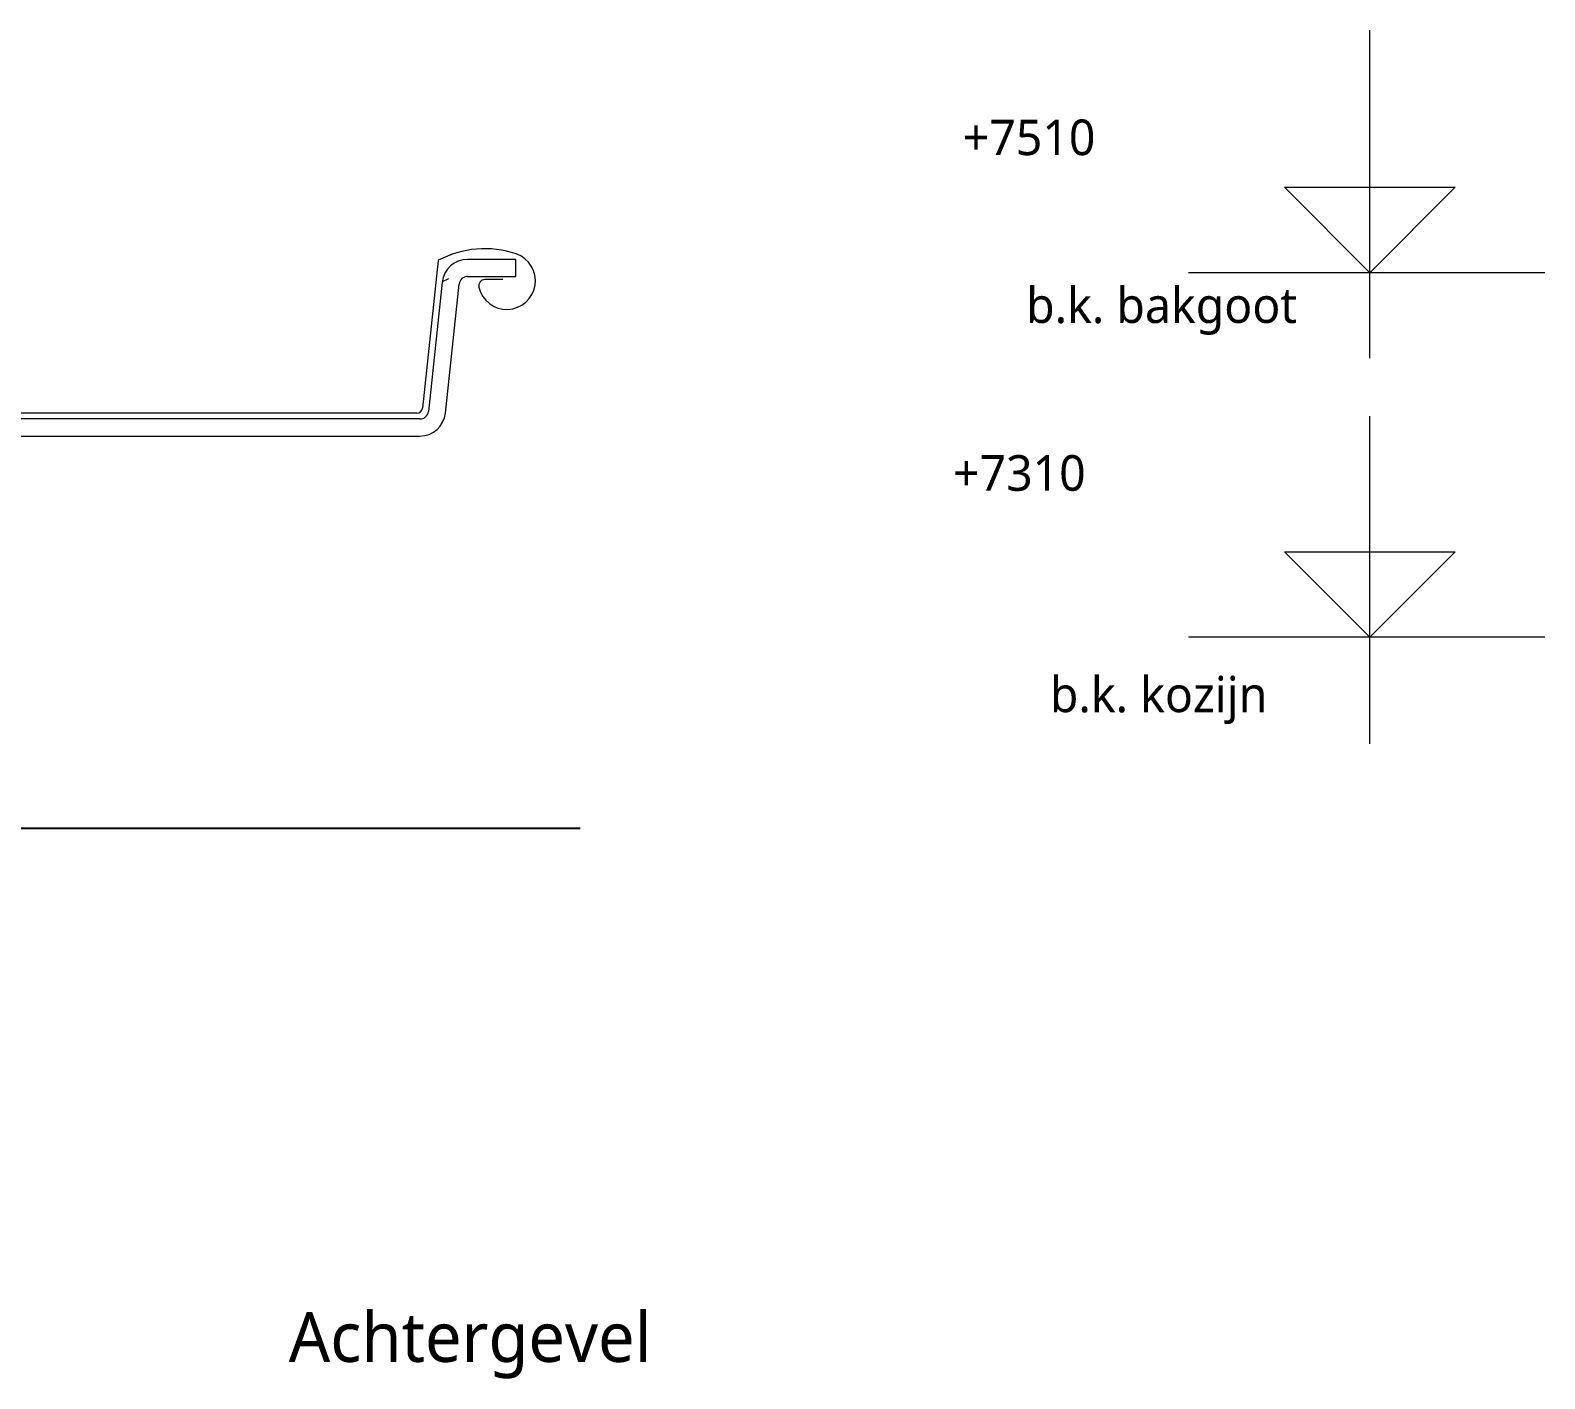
# Model space of a CAD drawing. Header units: millimetres. Extents: x 1813 to 34621, y -2347 to 13791.
# Drawn here: x 11000 to 11532, y 668 to 1141 of the extents above; entities that cross this region are included whole.
import ezdxf

# ---------------------------------------------------------------- set-up
doc = ezdxf.new("R2010")
doc.units = ezdxf.units.MM
doc.layers.add('A-DETL', color=90, linetype='Continuous', lineweight=13)
doc.layers.add('G-ANNO-TEXT', color=231, linetype='Continuous', lineweight=13)
doc.styles.add('Segoe UI_3', font='segoeui.ttf', dxfattribs={"height": 12.5})
doc.styles.add('Segoe UI_8', font='segoeui.ttf', dxfattribs={"height": 17.5})

msp = doc.modelspace()

# ---------------------------------------------------------------- linework, layer by layer
at = {"layer": 'A-DETL', "lineweight": 18}
for p, q in [((11470.53, 1026.37), (11470.53, 1141.44)), ((11470.53, 1056.37), (11440.53, 1086.37)), ((11440.53, 1086.37), (11500.47, 1086.37)), ((11500.47, 1086.37), (11470.47, 1056.37)), ((11143.58, 1060.73), (11138.02, 1008.85)), ((11170.81, 1061.07), (11153.86, 1061.07)), ((11170.81, 1055.07), (11170.81, 1061.07)), ((11144.95, 1053.06), (11140.1, 1007.75)), ((11146.06, 1007.08), (11150.92, 1052.42)), ((11153.87, 1055.07), (11170.81, 1055.07)), ((11166.24, 1053.95), (11159.95, 1053.95)), ((11531.88, 1056.37), (11406.88, 1056.37)), ((11137.12, 1005.07), (10978.81, 1005.07)), ((11136.04, 1007.07), (10980.81, 1007.07)), ((11470.53, 891.07), (11470.53, 1006.07)), ((10978.81, 999.07), (11137.14, 999.07)), ((11470.53, 928.5), (11440.53, 958.5)), ((11440.53, 958.5), (11500.47, 958.5)), ((11500.47, 958.5), (11470.47, 928.5)), ((11531.88, 928.5), (11406.88, 928.5))]:
    msp.add_line(p, q, dxfattribs=at)
at = {"layer": 'A-DETL', "lineweight": 25}
msp.add_line((10883.37, 861.49), (11193.37, 861.49), dxfattribs=at)
at = {"layer": 'A-DETL', "lineweight": 18}
for centre, radius, start, end in [((11159.88, 1030.27), 34.55, 71.3418, 118.1404), ((11167.63, 1053.53), 10.03, 192.7755, 70.7746), ((11153.86, 1052.11), 8.96, 90, 173.8845), ((11150.38, 1044.71), 10, 108.6582, 121.1245), ((11153.87, 1052.11), 2.96, 90, 173.8845), ((11159.95, 1051.79), 2.16, 90, 192.7755), ((11136.04, 1009.07), 2, 270, 353.8845), ((11137.12, 1008.07), 3, 270, 353.8845), ((11137.14, 1008.04), 8.97, 270, 353.8845)]:
    msp.add_arc(centre, radius, start, end, dxfattribs=at)

# ---------------------------------------------------------------- texts
at = {"layer": 'G-ANNO-TEXT', "color": 7, "attachment_point": 1}
for s, insert, char_height, width, style in [('+7510', (11327.64, 1110.13), 12.5, 60.9282, 'Segoe UI_3'), ('b.k. bakgoot', (11349.89, 1051.25), 12.5, 115.8438, 'Segoe UI_3'), ('+7310', (11324.23, 992.38), 12.5, 60.9282, 'Segoe UI_3'), ('b.k. kozijn', (11358.23, 914.71), 12.5, 92.5949, 'Segoe UI_3'), ('Achtergevel', (11091.09, 691.75), 17.5, 156.7299, 'Segoe UI_8')]:
    msp.add_mtext(s, dxfattribs=dict(at, insert=insert, char_height=char_height, width=width, style=style))

doc.saveas('drawing.dxf')
